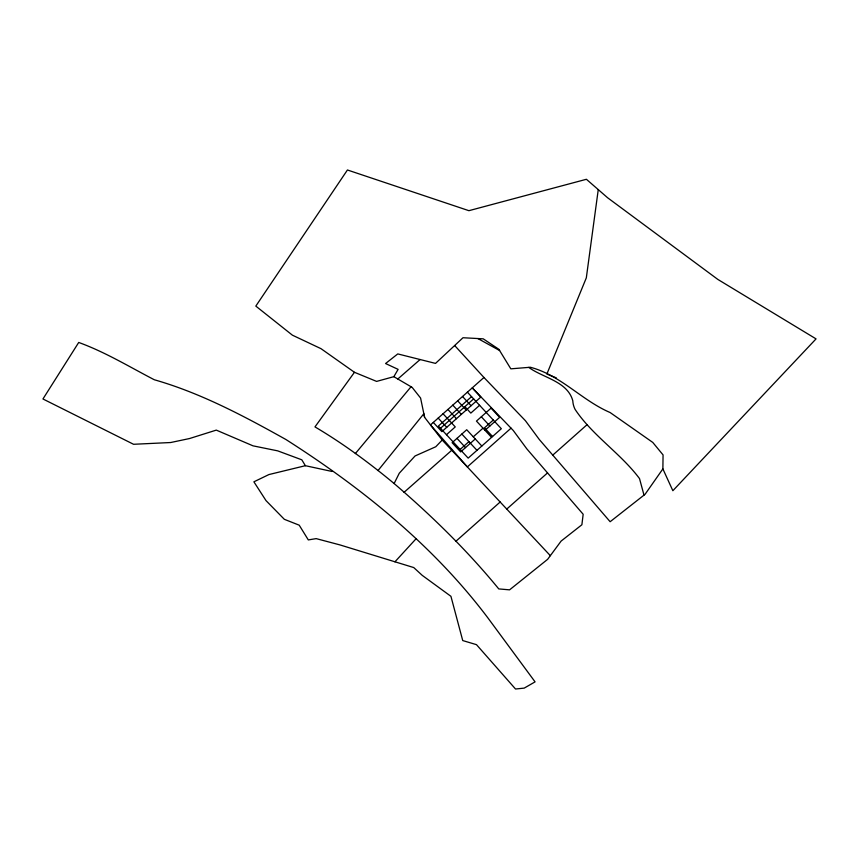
<?xml version="1.0" encoding="UTF-8"?>
<svg xmlns="http://www.w3.org/2000/svg" width="859" height="859" viewBox="0 0 859 859"><rect width="100%" height="100%" fill="white"/><g stroke="black" fill="none" stroke-linecap="round" stroke-linejoin="round"><path stroke-width="1.29" d="M662.88 468.896L663.062 454.916L652.776 442.428L610.137 412.545C581.715 400.348 560.83 375.265 530.368 367.255L510.815 368.833L498.854 349.291L483.241 338.833L462.99 337.737L435.524 363.4L397.771 353.919L385.562 363.529L398.114 369.37L393.841 376.671L376.607 381.407L354.456 372.291L321.008 348.679L292.382 335.16L255.821 306.094L347.433 169.985L468.907 210.68L586.407 179.284L607.571 197.731L717.823 279.411L816.05 338.886L672.855 490.714L662.88 468.896L645.088 494.279L610.137 521.724L539.216 439.389L525.429 420.717L483.95 377.488L454.658 345.522M598.261 189.614L586.321 277.854L546.872 374.03L556.321 377.896M433.312 422.424L441.859 431.637L480.815 397.083L472.267 387.871L513.274 430.499L526.878 448.935L583.164 514.262L581.887 524.763L561.11 541.084L547.655 559.306L509.58 589.843L498.768 588.92C467.328 550.512 431.755 515.808 394.12 483.531L399.274 473.234L415.058 455.968L435.781 446.744L442.202 440.044L424.604 417.356L420.588 398.05L412.148 387.388L393.841 376.671M354.456 372.291L314.974 426.902C342.934 443.416 369.166 462.786 394.12 483.531M378.024 470.56L423.852 413.716L424.604 417.356M355.336 453.595L411.053 386.743M394.936 561.818L416.153 538.679M483.95 377.488L430.477 424.937L467.339 466.931L511.062 428.158M471.57 396.622L438.412 426.032L468.176 458.126L501.334 428.716L467.393 392.187M440.495 428.276L473.653 398.877M446.465 434.708L455.249 426.912L443.051 413.78M479.612 405.298L470.829 413.093L464.869 406.661M473.277 436.812L483.016 428.169M460.134 449.45L468.917 441.655M493.281 420.04L484.497 427.836L492.551 436.512M475.263 438.949L460.66 451.909L452.113 442.696L466.716 429.736L481.824 446.025M485.002 430.316L499.616 417.356L491.069 408.143L476.455 421.093L491.563 437.381M552.766 455.12L586.965 424.776M456 541.181L500.153 502.01M506.756 509.076L547.527 472.912M404.041 492.336L451.759 450.266M397.824 379.002L420.105 359.534M305.374 465.696L268.91 474.565L253.888 481.813L266.022 500.625L284.34 519.308L299.211 525.182L308.306 539.914L316.176 538.625L339.928 544.907L413.748 567.563L422.252 575.38L450.932 596.318L462.733 640.567L476.477 644.658L515.529 689.015L524.215 688.113L535.071 681.874L487.987 618.029C433.419 545.54 361.854 487.923 285.897 439.497C243.902 416.035 200.727 393.003 154.298 379.753C129.333 366.793 105.27 352.093 78.717 342.451L42.95 398.973L133.564 444.286L170.683 442.525L189.517 438.541L216.296 430.112L253.029 445.842L277.704 450.857L301.81 459.812L305.374 465.696L332.1 471.473M477.894 338.543L499.605 350.526M528.747 367.394C543.06 377.874 567.531 381.342 572.792 400.756A22.978 22.044 -26.1 0 0 575.111 409.421C592.56 435.653 620.585 453.284 639.515 478.581L644.003 495.128M442.202 440.044L550.34 555.676M462.529 396.504L471.076 405.716M481.33 416.776L489.877 425.989M457.664 400.82L466.201 410.044M452.79 405.147L461.337 414.36M447.926 409.464L456.462 418.677M461.852 434.053L476.97 450.331M438.187 418.097L446.734 427.32M456.988 438.369L465.524 447.593"/></g></svg>
